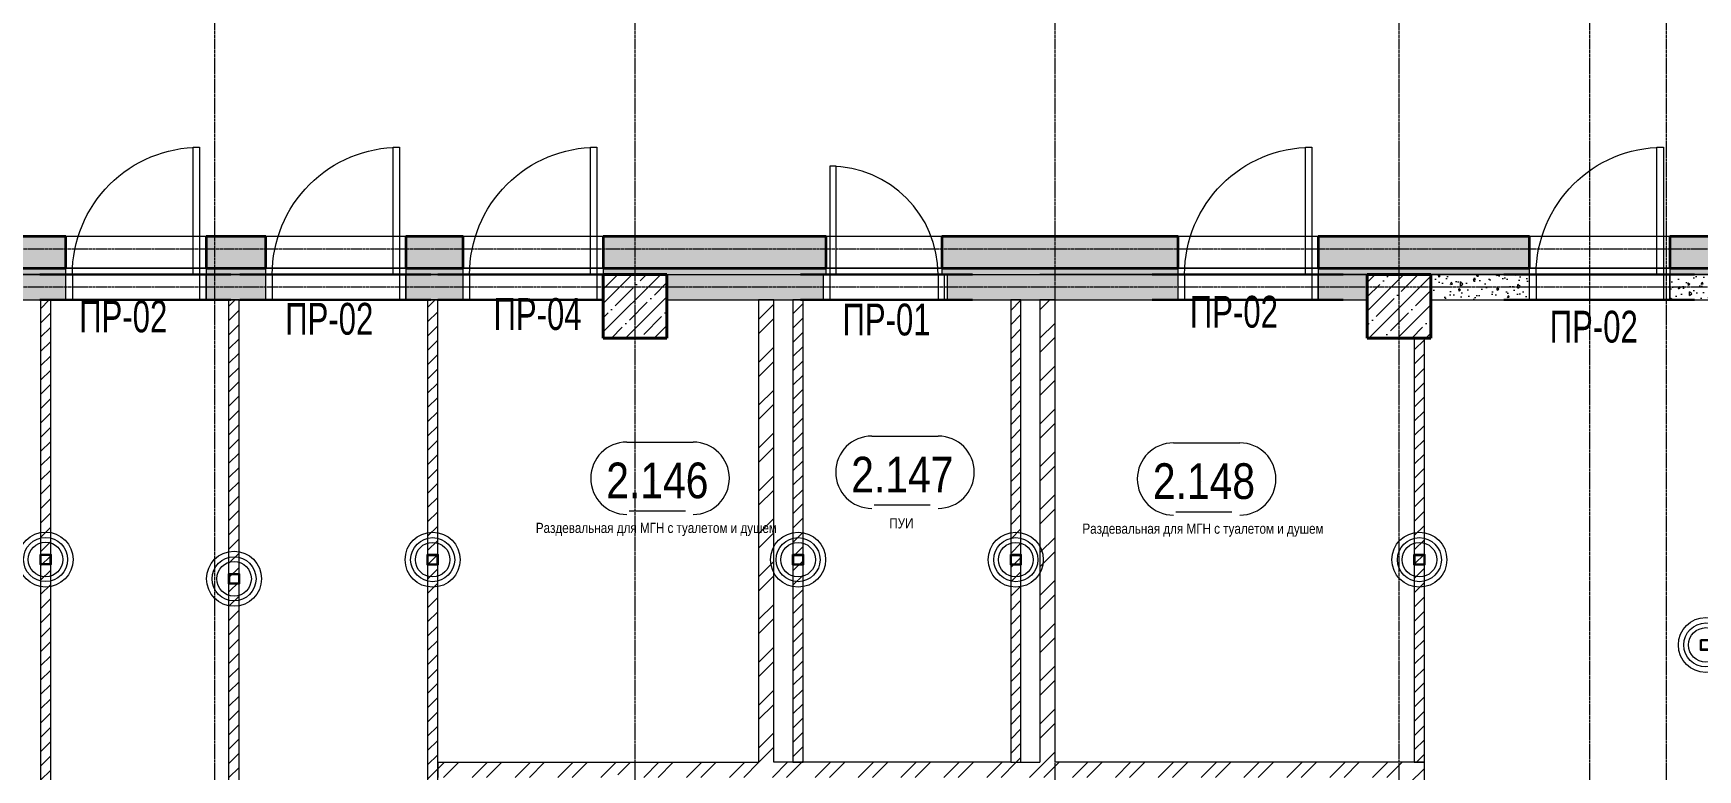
# Model space of a CAD drawing. Header units: millimetres. Extents: x -65509 to 912790, y 446 to 713294.
# Drawn here: x 225968 to 239041, y 223985 to 229770 of the extents above; entities that cross this region are included whole.
import ezdxf
from ezdxf.enums import TextEntityAlignment as Align

# ---------------------------------------------------------------- set-up
doc = ezdxf.new("R2010")
doc.units = ezdxf.units.MM
doc.linetypes.add('CENTER2', pattern=[28.575, 19.05, -3.175, 3.175, -3.175])
doc.linetypes.add('HIDDEN2', pattern=[4.7625, 3.175, -1.5875])
doc.layers.get('Defpoints').update_dxf_attribs({"color": 250})
for name, color, linetype, lineweight in [('A-Wall-Open', 250, 'Continuous', 5), ('АР_Area', 250, 'Continuous', 5), ('АР_Двери', 5, 'Continuous', 9), ('АР_Колонны', 250, 'Continuous', 30), ('АР_Стены ЖБ', 250, 'Continuous', 35), ('АР_Стены кирпич', 250, 'Continuous', 20), ('АР_Стены ПЕНОблок', 250, 'Continuous', 20), ('АР_Стены_дефшов', 250, 'Continuous', 0), ('АР_Штриховка', 250, 'Continuous', 0), ('КМ_Фахверки', 250, 'Continuous', 25), ('РД_Оси_100', 250, 'Continuous', 0)]:
    doc.layers.add(name, color=color, linetype=linetype, lineweight=lineweight)
for name, color, linetype, lineweight, plot in [('АР_Делит', 250, 'Continuous', 0, False), ('РД_Проем', 250, 'Continuous', 0, False), ('РД_проем_инж перемыч_подсчет', 250, 'Continuous', 30, False)]:
    doc.layers.add(name, color=color, linetype=linetype, lineweight=lineweight, plot=plot)
doc.layers.add('РД_Перемычка инж проемов', color=250, linetype='Continuous')
doc.styles.add('Arial0', font='arial.ttf')
doc.styles.add('style1', font='ARIALN.TTF')
doc.styles.add('ккк', font='isocpeur.ttf', dxfattribs={"width": 0.85, "oblique": 15})
pattern_1 = [(45, (142195.16, 127275.07), (-112.2532, 112.2532), []), (45, (142307.41, 127275.07), (-112.2532, 112.2532), [198.4375, -39.6875, 0, -39.6875])]
pattern_2 = [(45, (142195.16, 127275.07), (-56.1266, 56.1266), [])]

# ---------------------------------------------------------------- blocks, each defined once
blk = doc.blocks.new('СОШ_2200_АР_ОСИ_М100_28.05.24')
at = {"layer": 'РД_Оси_100', "linetype": 'CENTER2'}
for p, q in [((85200, -6155), (85200, 139938.679)), ((88500, -6155), (88500, 139938.679)), ((91800, -6155), (91800, 139938.679)), ((94500, -6155), (94500, 139938.679)), ((96000, -6155), (96000, 139938.679))]:
    blk.add_line(p, q, dxfattribs=at)
for points in [[(96600, -6155), (96600, 139938.679)], [(119910, 100950), (119410, 100800), (-5454.958, 100800), (-5954.958, 100950)], [(119910, 100350), (119410, 100500), (-5454.958, 100500), (-5954.958, 100350)]]:
    blk.add_lwpolyline(points, dxfattribs=at)
blk = doc.blocks.new('Ф_блок 80')
at = {"layer": 'АР_Делит', "color": 1}
for radius in [216, 173, 136]:
    blk.add_circle((40, -40), radius, dxfattribs=at)
at = {"layer": 'КМ_Фахверки'}
blk.add_lwpolyline([(0, 0), (80, 0), (80, -80), (0, -80)], close=True, dxfattribs=at)
at = {"layer": 'КМ_Фахверки', "lineweight": 5}
blk.add_lwpolyline([(6, -6), (74, -6), (74, -74), (6, -74)], close=True, dxfattribs=at)
blk = doc.blocks.new('MOK-МаркаПом_овал_ареал')
for p, q in [((-2.99, 3.76), (3.52, 3.76)), ((-2.75, -3), (2.75, -3))]:
    blk.add_line(p, q)
for centre, radius, start, end in [((-2.99, 0.21), 3.55, 90, 270), ((3.52, 0.21), 3.55, 270, 90), ((-7.41, 0), 7.16, 0, 0.001)]:
    blk.add_arc(centre, radius, start, end)
at = {"color": 0, "style": 'style1'}
blk.add_attdef('АР-ПОМЕЩЕНИЕ:НОМЕР', text='', height=3, dxfattribs=at).set_placement((0.26, 0), align=Align.MIDDLE)
blk = doc.blocks.new('MOK-МаркаПеремычки')
at = {"color": 0, "style": 'ккк', "oblique": 15, "width": 0.85}
blk.add_attdef('АР-ПРОЕМ:ПЕРЕМЫЧКА', text='', height=2.5, dxfattribs=at).set_placement((0, 0), align=Align.MIDDLE)

msp = doc.modelspace()

# ---------------------------------------------------------------- hatches: boundary and pattern name
at = {"layer": 'АР_Штриховка', "linetype": 'Continuous', "lineweight": 5}
h = msp.add_hatch(dxfattribs=at)
h.set_pattern_fill('ANSI35', color=256, scale=25, style=0)
h.set_pattern_definition([(45, (142195.16, 127275.07), (-112.2532, 112.2532), []), (45, (142307.41, 127275.07), (-112.2532, 112.2532), [198.4375, -39.6875, 0, -39.6875])])
h.paths.add_polyline_path([(256495.157, 227925.073), (256495.157, 228175.073), (245945.157, 228175.073), (245945.157, 227925.073)], flags=0)
h.paths.add_polyline_path([(244145.157, 227925.073), (244145.157, 228175.073), (238821.202, 228175.073), (238821.202, 227925.073)], flags=0)
h.paths.add_polyline_path([(237721.202, 227925.073), (237721.202, 228175.073), (236060.941, 228175.073), (236060.941, 227925.073)], flags=0)
h.paths.add_polyline_path([(234960.941, 227925.073), (234960.941, 228175.073), (233105.157, 228175.073), (233105.157, 227925.073)], flags=0)
h.paths.add_polyline_path([(232195.157, 227925.073), (232195.157, 228175.073), (230445.157, 228175.073), (230445.157, 227925.073)], flags=0)
h.paths.add_polyline_path([(229345.157, 227925.073), (229345.157, 228175.073), (228895.157, 228175.073), (228895.157, 227925.073)], flags=0)
h.paths.add_polyline_path([(227795.157, 227925.073), (227795.157, 228175.073), (227325.157, 228175.073), (227325.157, 227925.073)], flags=0)
h.paths.add_polyline_path([(226225.157, 227925.073), (226225.157, 228175.073), (224445.157, 228175.073), (224445.157, 227925.073)], flags=0)
h.paths.add_polyline_path([(223345.157, 227925.073), (223345.157, 228175.073), (222777.013, 228175.073), (222777.013, 227925.073)], flags=0)
h.paths.add_polyline_path([(221867.013, 227925.073), (221867.013, 228175.073), (221025.157, 228175.073), (221025.157, 227925.073)], flags=0)
h.paths.add_polyline_path([(220115.157, 227925.073), (220115.157, 228175.073), (218445.157, 228175.073), (218445.157, 227925.073)], flags=0)
h.paths.add_polyline_path([(217345.157, 227925.073), (217345.157, 228175.073), (216795.157, 228175.073), (216795.157, 227925.073)], flags=0)
h.paths.add_polyline_path([(215695.157, 227925.073), (215695.157, 228175.073), (215624.963, 228175.073), (215624.963, 227925.073)], flags=0)
h.paths.add_polyline_path([(215624.963, 227925.073), (215624.963, 228175.073), (212575.157, 228175.073), (212575.157, 227925.073)], flags=0)
h.paths.add_polyline_path([(211475.157, 227925.073), (211475.157, 228175.073), (205945.157, 228175.073), (205945.157, 227925.073)], flags=0)
h.paths.add_polyline_path([(204845.157, 227925.073), (204845.157, 228175.073), (203115.157, 228175.073), (203115.157, 227925.073)], flags=0)
h.paths.add_polyline_path([(202015.157, 227925.073), (202015.157, 228175.073), (197695.157, 228175.073), (197695.157, 227925.073)], flags=0)
h.paths.add_polyline_path([(196595.157, 227925.073), (196595.157, 228175.073), (191415.157, 228175.073), (191415.157, 227925.073)], flags=0)
h.paths.add_polyline_path([(190315.157, 227925.073), (190315.157, 228175.073), (187025.154, 228175.073), (187025.154, 227925.073)], flags=0)
h.paths.add_polyline_path([(184805.154, 227925.073), (184805.154, 228175.073), (183845.157, 228175.073), (183845.157, 227925.073)], flags=0)
h.paths.add_polyline_path([(182045.157, 227925.073), (182045.157, 228175.073), (179995.157, 228175.073), (179995.157, 227925.073)], flags=0)
at = {"layer": 'АР_Штриховка', "linetype": 'Continuous', "lineweight": 0}
h = msp.add_hatch(dxfattribs=at)
h.set_pattern_fill('HONEY', color=256, scale=10, style=0)
h.set_pattern_definition([(360, (142195.157, 127275.073), (47.625, 27.4963064), [31.75, -63.5]), (120, (142195.157, 127275.073), (-47.625, 27.4963066), [31.75, -63.5]), (60, (142195.157, 127275.073), (1e-07, 54.992613), [-63.5, 31.75])])
h.paths.add_polyline_path([(179595.157, 227925.073), (179595.157, 227875.073), (182045.157, 227875.073), (182045.157, 227925.073)], flags=0)
h.paths.add_polyline_path([(183845.157, 227925.073), (183845.157, 227875.073), (184805.154, 227875.073), (184805.154, 227925.073)], flags=0)
h.paths.add_polyline_path([(187025.154, 227925.073), (187025.154, 227875.073), (187995.157, 227875.073), (188011.824, 227887.573), (187995.157, 227925.073)], flags=0)
h.paths.add_polyline_path([(187995.157, 227925.073), (188011.824, 227887.573), (188045.157, 227875.073), (190315.157, 227875.073), (190315.157, 227925.073)], flags=0)
h.paths.add_polyline_path([(191415.157, 227925.073), (191415.157, 227875.073), (196595.157, 227875.073), (196595.157, 227925.073)], flags=0)
h.paths.add_polyline_path([(197695.157, 227925.073), (197695.157, 227875.073), (202015.157, 227875.073), (202015.157, 227925.073)], flags=0)
h.paths.add_polyline_path([(203115.157, 227925.073), (203115.157, 227875.073), (204845.157, 227875.073), (204845.157, 227925.073)], flags=0)
h.paths.add_polyline_path([(205945.157, 227925.073), (205945.157, 227875.073), (211475.157, 227875.073), (211475.157, 227925.073)], flags=0)
h.paths.add_polyline_path([(212575.157, 227925.073), (212575.157, 227875.073), (215695.157, 227875.073), (215695.157, 227925.073)], flags=0)
h.paths.add_polyline_path([(216795.157, 227925.073), (216795.157, 227875.073), (217345.157, 227875.073), (217345.157, 227925.073)], flags=0)
h.paths.add_polyline_path([(218445.157, 227925.073), (218445.157, 227875.073), (220115.157, 227875.073), (220115.157, 227925.073)], flags=0)
h.paths.add_polyline_path([(221025.157, 227925.073), (221025.157, 227875.073), (221867.013, 227875.073), (221867.013, 227925.073)], flags=0)
h.paths.add_polyline_path([(222777.013, 227925.073), (222777.013, 227875.073), (223345.157, 227875.073), (223345.157, 227925.073)], flags=0)
h.paths.add_polyline_path([(224445.157, 227925.073), (224445.157, 227875.073), (226225.157, 227875.073), (226225.157, 227925.073)], flags=0)
h.paths.add_polyline_path([(227325.157, 227925.073), (227325.157, 227875.073), (227795.157, 227875.073), (227795.157, 227925.073)], flags=0)
h.paths.add_polyline_path([(228895.157, 227925.073), (228895.157, 227875.073), (229345.157, 227875.073), (229345.157, 227925.073)], flags=0)
h.paths.add_polyline_path([(230445.157, 227925.073), (230445.157, 227875.073), (232195.157, 227875.073), (232195.157, 227925.073)], flags=0)
h.paths.add_polyline_path([(233105.157, 227925.073), (233105.157, 227875.073), (234960.941, 227875.073), (234960.941, 227925.073)], flags=0)
h.paths.add_polyline_path([(236060.941, 227925.073), (236060.941, 227875.073), (237721.202, 227875.073), (237721.202, 227925.073)], flags=0)
h.paths.add_polyline_path([(238821.202, 227925.073), (238821.202, 227875.073), (244145.157, 227875.073), (244145.157, 227925.073)], flags=0)
h.paths.add_polyline_path([(245945.157, 227925.073), (245945.157, 227875.073), (256895.157, 227875.073), (256895.157, 227925.073)], flags=0)
h = msp.add_hatch(dxfattribs=at)
h.set_pattern_fill('AR-CONC', color=256, angle=45, style=0)
h.set_pattern_definition([(95, (142195.16, 127275.07), (140.09465, 117.55338), [19.05, -209.55]), (40, (142195.16, 127275.07), (-160.01845, 110.17673), [15.24, -167.64058]), (145.45144, (142206.83, 127284.87), (-19.9238, 227.7301), [16.19, -178.09024]), (91.1842, (142159.24, 127311), (221.41024, 161.9534), [28.575, -314.325]), (141.63556, (142177.7, 127324.5), (-7.0866, 342.82676), [24.285, -267.1356]), (36.18415, (142159.24, 127311), (-7.0866, 342.82676), [22.85997, -251.45973]), (66, (142186.18, 127319.97), (179.51998, 34.89515), [19.05, -209.55]), (11, (142186.18, 127319.97), (-86.53993, 173.9412), [15.24, -167.64]), (116.45145, (142201.14, 127322.88), (92.98005, 208.83634), [16.19, -178.08994]), (82.5, (142195.16, 127275.07), (-57.60547, 61.973414), [0, -165.608, 0, -170.18, 0, -168.275]), (52.5, (142195.16, 127275.07), (-23.58973, 118.087), [0, -97.028, 0, -161.798, 0, -64.135]), (12.5, (142155.105, 127235.02), (99.927863, 91.826196), [0, -63.5, 0, -198.12, 0, -262.89]), (2.5, (142137.14, 127217.06), (86.7639, 122.72239), [0, -82.55, 0, -131.572, 0, -186.69])])
h.paths.add_polyline_path([(230446.157, 227675.073), (230446.157, 227875.073), (230445.157, 227875.073), (230445.157, 227675.073)], flags=0)
h.paths.add_polyline_path([(229345.157, 227675.073), (229345.157, 227875.073), (228895.157, 227875.073), (228895.157, 227675.073)], flags=0)
h.paths.add_polyline_path([(227795.157, 227675.073), (227795.157, 227875.073), (227325.157, 227875.073), (227325.157, 227675.073)], flags=0)
h.paths.add_polyline_path([(226225.157, 227675.073), (226225.157, 227875.073), (224945.157, 227875.073), (224945.157, 227675.073)], flags=0)
at = {"layer": 'АР_Штриховка', "linetype": 'Continuous', "lineweight": 5}
h = msp.add_hatch(dxfattribs=at)
h.set_pattern_fill('ANSI35', color=256, scale=25, style=0)
h.set_pattern_definition(pattern_1)
h.paths.add_polyline_path([(230445.157, 227375.073), (230945.157, 227375.073), (230945.157, 227875.073), (230445.157, 227875.073)], flags=0)
at = {"layer": 'АР_Штриховка', "linetype": 'Continuous', "lineweight": 0}
h = msp.add_hatch(dxfattribs=at)
h.set_pattern_fill('AR-CONC', color=256, angle=45, style=0)
h.set_pattern_definition([(95, (142195.16, 127275.07), (140.09465, 117.55338), [19.05, -209.55]), (40, (142195.16, 127275.07), (-160.01845, 110.17673), [15.24, -167.64058]), (145.45144, (142206.83, 127284.87), (-19.9238, 227.7301), [16.19, -178.09024]), (91.1842, (142159.24, 127311), (221.41024, 161.9534), [28.575, -314.325]), (141.63556, (142177.7, 127324.5), (-7.0866, 342.82676), [24.285, -267.1356]), (36.18415, (142159.24, 127311), (-7.0866, 342.82676), [22.85997, -251.45973]), (66, (142186.18, 127319.97), (179.51998, 34.89515), [19.05, -209.55]), (11, (142186.18, 127319.97), (-86.53993, 173.9412), [15.24, -167.64]), (116.45145, (142201.14, 127322.88), (92.98005, 208.83634), [16.19, -178.08994]), (82.5, (142195.16, 127275.07), (-57.60547, 61.973414), [0, -165.608, 0, -170.18, 0, -168.275]), (52.5, (142195.16, 127275.07), (-23.58973, 118.087), [0, -97.028, 0, -161.798, 0, -64.135]), (12.5, (142155.105, 127235.02), (99.927863, 91.826196), [0, -63.5, 0, -198.12, 0, -262.89]), (2.5, (142137.14, 127217.06), (86.7639, 122.72239), [0, -82.55, 0, -131.572, 0, -186.69])])
h.paths.add_polyline_path([(230945.157, 227875.073), (230945.157, 227675.073), (231665.157, 227675.073), (231665.157, 227875.073)], flags=0)
h.paths.add_polyline_path([(231665.157, 227875.073), (231665.157, 227675.073), (231935.157, 227675.073), (231935.157, 227875.073)], flags=0)
h.paths.add_polyline_path([(231935.157, 227875.073), (231935.157, 227675.073), (232175.157, 227675.073), (232175.157, 227875.073)], flags=0)
h.paths.add_polyline_path([(233145.157, 227875.073), (233145.157, 227675.073), (233725.157, 227675.073), (233725.157, 227875.073)], flags=0)
h.paths.add_polyline_path([(233725.157, 227875.073), (233725.157, 227675.073), (233875.157, 227675.073), (233875.157, 227875.073)], flags=0)
h.paths.add_polyline_path([(233875.157, 227875.073), (233875.157, 227675.073), (234960.941, 227675.073), (234960.941, 227875.073)], flags=0)
h.paths.add_polyline_path([(236060.941, 227875.073), (236060.941, 227675.073), (236445.157, 227675.073), (236445.157, 227875.073)], flags=0)
at = {"layer": 'АР_Штриховка', "linetype": 'Continuous', "lineweight": 5}
h = msp.add_hatch(dxfattribs=at)
h.set_pattern_fill('ANSI35', color=256, scale=25, style=0)
h.set_pattern_definition(pattern_1)
h.paths.add_polyline_path([(236445.157, 227375.073), (236945.157, 227375.073), (236945.157, 227875.073), (236445.157, 227875.073)], flags=0)
at = {"layer": 'АР_Штриховка', "linetype": 'Continuous', "lineweight": 0}
h = msp.add_hatch(dxfattribs=at)
h.set_pattern_fill('AR-CONC', color=256, angle=45, style=0)
h.set_pattern_definition([(95, (142195.16, 127275.07), (140.09465, 117.55338), [19.05, -209.55]), (40, (142195.16, 127275.07), (-160.01845, 110.17673), [15.24, -167.64058]), (145.45144, (142206.83, 127284.87), (-19.9238, 227.7301), [16.19, -178.09024]), (91.1842, (142159.24, 127311), (221.41024, 161.9534), [28.575, -314.325]), (141.63556, (142177.7, 127324.5), (-7.0866, 342.82676), [24.285, -267.1356]), (36.18415, (142159.24, 127311), (-7.0866, 342.82676), [22.85997, -251.45973]), (66, (142186.18, 127319.97), (179.51998, 34.89515), [19.05, -209.55]), (11, (142186.18, 127319.97), (-86.53993, 173.9412), [15.24, -167.64]), (116.45145, (142201.14, 127322.88), (92.98005, 208.83634), [16.19, -178.08994]), (82.5, (142195.16, 127275.07), (-57.60547, 61.973414), [0, -165.608, 0, -170.18, 0, -168.275]), (52.5, (142195.16, 127275.07), (-23.58973, 118.087), [0, -97.028, 0, -161.798, 0, -64.135]), (12.5, (142155.105, 127235.02), (99.927863, 91.826196), [0, -63.5, 0, -198.12, 0, -262.89]), (2.5, (142137.14, 127217.06), (86.7639, 122.72239), [0, -82.55, 0, -131.572, 0, -186.69])])
h.paths.add_polyline_path([(240745.157, 227675.073), (240745.157, 227875.073), (238821.202, 227875.073), (238821.202, 227675.073)], flags=0)
h.paths.add_polyline_path([(237721.202, 227675.073), (237721.202, 227875.073), (236945.157, 227875.073), (236945.157, 227675.073)], flags=0)
at = {"layer": 'АР_Штриховка', "linetype": 'Continuous', "lineweight": 0, "ltscale": 0.5}
h = msp.add_hatch(dxfattribs=at)
h.set_pattern_fill('ANSI31', color=256, scale=25, style=0)
h.set_pattern_definition([(45, (142195.16, 127275.07), (-56.1266, 56.1266), [])])
h.paths.add_polyline_path([(226025.157, 223775.059), (226078.49, 223755.057), (226105.157, 223775.056), (226105.161, 227675.073), (226025.161, 227675.073)], flags=0)
h = msp.add_hatch(dxfattribs=at)
h.set_pattern_fill('ANSI31', color=256, scale=25, angle=-360, style=0)
h.set_pattern_definition([(45, (142195.16, 127275.07), (-56.1266, 56.1266), [])])
h.paths.add_polyline_path([(227585.157, 227675.073), (227505.157, 227675.073), (227505.157, 220215.308), (227565.157, 220188.642), (227585.157, 220215.308)], flags=0)
h.paths.add_polyline_path([(227585.157, 220135.308), (227565.157, 220188.642), (227505.157, 220215.308), (227505.157, 216755.073), (227525.157, 216701.74), (227585.157, 216675.073)], flags=0)
h.paths.add_polyline_path([(227585.157, 216675.073), (227525.157, 216701.74), (227505.157, 216675.073), (227505.157, 215875.073), (227585.157, 215875.073)], flags=0)
h = msp.add_hatch(dxfattribs=at)
h.set_pattern_fill('ANSI31', color=256, scale=25, angle=-360, style=0)
h.set_pattern_definition([(45, (142195.16, 127275.07), (-56.1266, 56.1266), [])])
h.paths.add_polyline_path([(229145.157, 227675.067), (229065.157, 227675.073), (229064.872, 223655.941), (229144.877, 223735.941)], flags=0)
at = {"layer": 'АР_Штриховка', "linetype": 'Continuous', "lineweight": 0}
h = msp.add_hatch(dxfattribs=at)
h.set_pattern_fill('ANSI32', color=256, scale=25, angle=-360, style=0)
h.set_pattern_definition([(45, (142195.16, 127275.07), (-168.3798, 168.3798), []), (45, (142307.4, 127275.07), (-168.3798, 168.3798), [])])
h.paths.add_polyline_path([(231665.157, 224045.073), (231705.157, 224015.073), (231785.157, 224045.073), (231785.157, 227675.073), (231665.157, 227675.073)], flags=0)
at = {"layer": 'АР_Штриховка', "linetype": 'Continuous', "lineweight": 0, "ltscale": 0.5}
h = msp.add_hatch(dxfattribs=at)
h.set_pattern_fill('ANSI31', color=256, scale=25, angle=-360, style=0)
h.set_pattern_definition([(45, (142195.16, 127275.07), (-56.1266, 56.1266), [])])
h.paths.add_polyline_path([(231935.157, 224045.073), (232015.157, 224045.073), (232015.157, 227675.073), (231935.157, 227675.073)], flags=0)
h = msp.add_hatch(dxfattribs=at)
h.set_pattern_fill('ANSI31', color=256, scale=25, style=0)
h.set_pattern_definition(pattern_2)
h.paths.add_polyline_path([(233645.157, 224045.073), (233725.157, 224045.073), (233725.157, 227675.073), (233645.157, 227675.073)], flags=0)
at = {"layer": 'АР_Штриховка', "linetype": 'Continuous', "lineweight": 0}
h = msp.add_hatch(dxfattribs=at)
h.set_pattern_fill('ANSI32', color=256, scale=25, angle=-360, style=0)
h.set_pattern_definition([(45, (142195.16, 127275.07), (-168.3798, 168.3798), []), (45, (142307.4, 127275.07), (-168.3798, 168.3798), [])])
h.paths.add_polyline_path([(233875.157, 224045.073), (233915.157, 224015.073), (233995.157, 224045.073), (233995.157, 227675.073), (233875.157, 227675.073)], flags=0)
at = {"layer": 'АР_Штриховка', "linetype": 'Continuous', "lineweight": 0, "ltscale": 0.5}
h = msp.add_hatch(dxfattribs=at)
h.set_pattern_fill('ANSI31', color=256, scale=25, style=0)
h.set_pattern_definition(pattern_2)
h.paths.add_polyline_path([(236815.157, 224045.073), (236895.157, 224045.073), (236895.157, 227375.073), (236815.157, 227375.073)], flags=0)
at = {"layer": 'АР_Штриховка', "linetype": 'Continuous', "lineweight": 0}
h = msp.add_hatch(dxfattribs=at)
h.set_pattern_fill('ANSI32', color=256, scale=25, style=0)
h.set_pattern_definition([(45, (142195.16, 127275.07), (-168.3798, 168.3798), []), (45, (142307.4, 127275.07), (-168.3798, 168.3798), [])])
h.paths.add_polyline_path([(236775.157, 223925.073), (236895.157, 224045.073), (233995.157, 224045.073), (233915.157, 224015.073), (233875.157, 223925.073)], flags=0)
h.paths.add_polyline_path([(231935.157, 223925.073), (231935.157, 224045.073), (231785.157, 224045.073), (231705.157, 224015.073), (231665.157, 223925.073)], flags=0)
h.paths.add_polyline_path([(233875.157, 223925.073), (233915.157, 224015.073), (233875.157, 224045.073), (233725.157, 224045.073), (233765.29, 223925.073)], flags=0)
h.paths.add_polyline_path([(231665.157, 223925.073), (231705.157, 224015.073), (231665.157, 224045.073), (230495.157, 224045.073), (230535.157, 223955.073), (230615.157, 223925.073)], flags=0)
h.paths.add_polyline_path([(230495.157, 223925.073), (230535.157, 223955.073), (230495.157, 224045.073), (229145.075, 224045.073), (229145.075, 223925.073)], flags=0)
h.paths.add_polyline_path([(233765.29, 223925.073), (233725.157, 224045.073), (233645.29, 224045.073), (233685.29, 223955.073), (233765.289, 223925.073)], flags=0)
h.paths.add_polyline_path([(233645.29, 223925.073), (233685.29, 223955.073), (233645.29, 224045.073), (231935.157, 224045.073), (231935.157, 223925.073)], flags=0)
h = msp.add_hatch(dxfattribs=at)
h.set_pattern_fill('ANSI32', color=256, scale=25, style=0)
h.set_pattern_definition([(45, (142195.16, 127275.07), (-168.3798, 168.3798), []), (45, (142307.4, 127275.07), (-168.3798, 168.3798), [])])
h.paths.add_polyline_path([(236775.157, 223775.073), (236895.157, 223775.073), (236895.157, 224045.073), (236775.157, 223925.073)], flags=0)

# ---------------------------------------------------------------- linework, layer by layer
at = {"layer": 'A-Wall-Open', "linetype": 'Continuous', "lineweight": 5}
for p, q in [((227325.157, 228175.073), (226225.157, 228175.073)), ((228895.157, 228175.073), (227795.157, 228175.073)), ((230445.157, 228175.073), (229345.157, 228175.073)), ((233105.157, 228175.073), (232195.157, 228175.073)), ((236060.941, 228175.073), (234960.941, 228175.073)), ((238821.202, 228175.073), (237721.202, 228175.073)), ((227325.157, 227925.073), (226225.157, 227925.073)), ((228895.157, 227925.073), (227795.157, 227925.073)), ((230445.157, 227925.073), (229345.157, 227925.073)), ((233105.157, 227925.073), (232195.157, 227925.073)), ((236060.941, 227925.073), (234960.941, 227925.073)), ((238821.202, 227925.073), (237721.202, 227925.073))]:
    msp.add_line(p, q, dxfattribs=at)
at = {"layer": 'АР_Двери', "linetype": 'Continuous', "lineweight": 9}
for points in [[(227275.157, 227875.073), (227225.157, 227875.073), (227225.157, 228875.073), (227275.157, 228875.073)], [(228845.157, 227875.073), (228795.157, 227875.073), (228795.157, 228875.073), (228845.157, 228875.073)], [(230395.157, 227875.073), (230345.157, 227875.073), (230345.157, 228875.073), (230395.157, 228875.073)], [(236010.941, 227875.073), (235960.941, 227875.073), (235960.941, 228875.073), (236010.941, 228875.073)], [(238771.202, 227875.073), (238721.202, 227875.073), (238721.202, 228875.073), (238771.202, 228875.073)], [(232225.157, 227875.073), (232275.157, 227875.073), (232275.157, 228725.073), (232225.157, 228725.073)], [(226275.157, 227675.073), (226225.157, 227675.073), (226225.157, 227875.073), (226275.157, 227875.073)], [(227275.157, 227675.073), (227325.157, 227675.073), (227325.157, 227875.073), (227275.157, 227875.073)], [(227845.157, 227675.073), (227795.157, 227675.073), (227795.157, 227875.073), (227845.157, 227875.073)], [(228845.157, 227675.073), (228895.157, 227675.073), (228895.157, 227875.073), (228845.157, 227875.073)], [(229395.157, 227675.073), (229345.157, 227675.073), (229345.157, 227875.073), (229395.157, 227875.073)], [(230395.157, 227675.073), (230445.157, 227675.073), (230445.157, 227875.073), (230395.157, 227875.073)], [(232225.157, 227675.073), (232175.157, 227675.073), (232175.157, 227875.073), (232225.157, 227875.073)], [(233075.157, 227675.073), (233125.157, 227675.073), (233125.157, 227875.073), (233075.157, 227875.073)], [(235010.941, 227675.073), (234960.941, 227675.073), (234960.941, 227875.073), (235010.941, 227875.073)], [(236010.941, 227675.073), (236060.941, 227675.073), (236060.941, 227875.073), (236010.941, 227875.073)], [(237771.202, 227675.073), (237721.202, 227675.073), (237721.202, 227875.073), (237771.202, 227875.073)], [(238771.202, 227675.073), (238821.202, 227675.073), (238821.202, 227875.073), (238771.202, 227875.073)]]:
    msp.add_lwpolyline(points, close=True, dxfattribs=at)
at = {"layer": 'АР_Двери', "linetype": 'Continuous', "lineweight": 9, "extrusion": (0, 0, -1)}
for centre, start, end in [((-227275.157, 227875.073), 0.0000002, 90.0000002), ((-228845.157, 227875.073), 0.0000002, 90.0000002), ((-230395.157, 227875.073), 0.0000002, 90.0000002), ((-236010.941, 227875.073), 359.9999992, 89.9999992), ((-238771.202, 227875.073), 0.0000011, 90.0000011)]:
    msp.add_arc(centre, 1000, start, end, dxfattribs=at)
at = {"layer": 'АР_Двери', "linetype": 'Continuous', "lineweight": 9}
msp.add_arc((232225.157, 227875.073), 850, 0.0000008, 90.0000008, dxfattribs=at)
at = {"layer": 'АР_Колонны', "linetype": 'HIDDEN2', "lineweight": 25}
for p, q in [((230445.157, 227875.073), (230945.157, 227875.073)), ((230445.157, 227375.073), (230445.157, 227875.073)), ((230945.157, 227875.073), (230945.157, 227375.073)), ((236445.157, 227875.073), (236945.157, 227875.073)), ((236445.157, 227375.073), (236445.157, 227875.073)), ((236945.157, 227875.073), (236945.157, 227375.073)), ((230945.157, 227375.073), (230445.157, 227375.073)), ((236945.157, 227375.073), (236445.157, 227375.073))]:
    msp.add_line(p, q, dxfattribs=at)
at = {"layer": 'АР_Колонны', "linetype": 'Continuous', "lineweight": 35}
for p, q in [((230445.157, 227875.073), (230945.157, 227875.073)), ((230445.157, 227375.073), (230445.157, 227875.073)), ((230945.157, 227375.073), (230945.157, 227875.073)), ((236445.157, 227875.073), (236945.157, 227875.073)), ((236445.157, 227375.073), (236445.157, 227875.073)), ((236945.157, 227375.073), (236945.157, 227875.073)), ((230445.157, 227375.073), (230945.157, 227375.073)), ((236445.157, 227375.073), (236945.157, 227375.073))]:
    msp.add_line(p, q, dxfattribs=at)
at = {"layer": 'АР_Стены ЖБ', "linetype": 'Continuous', "lineweight": 35}
for p, q in [((226225.157, 228175.073), (224445.157, 228175.073)), ((226225.157, 227925.073), (226225.157, 228175.073)), ((227795.157, 228175.073), (227325.157, 228175.073)), ((227325.157, 228175.073), (227325.157, 227925.073)), ((227795.157, 227925.073), (227795.157, 228175.073)), ((229345.157, 228175.073), (228895.157, 228175.073)), ((228895.157, 228175.073), (228895.157, 227925.073)), ((229345.157, 227925.073), (229345.157, 228175.073)), ((232195.157, 228175.073), (230445.157, 228175.073)), ((230445.157, 228175.073), (230445.157, 227925.073)), ((232195.157, 227925.073), (232195.157, 228175.073)), ((234960.941, 228175.073), (233105.157, 228175.073)), ((233105.157, 228175.073), (233105.157, 227925.073)), ((234960.941, 227925.073), (234960.941, 228175.073)), ((237721.202, 228175.073), (236060.941, 228175.073)), ((236060.941, 228175.073), (236060.941, 227925.073)), ((237721.202, 227925.073), (237721.202, 228175.073)), ((244145.157, 228175.073), (238821.202, 228175.073)), ((238821.202, 228175.073), (238821.202, 227925.073)), ((224445.157, 227925.073), (226225.157, 227925.073)), ((227325.157, 227925.073), (227795.157, 227925.073)), ((228895.157, 227925.073), (229345.157, 227925.073)), ((230445.157, 227925.073), (232195.157, 227925.073)), ((233105.157, 227925.073), (234960.941, 227925.073)), ((236060.941, 227925.073), (237721.202, 227925.073)), ((238821.202, 227925.073), (244145.157, 227925.073))]:
    msp.add_line(p, q, dxfattribs=at)
at = {"layer": 'АР_Стены ЖБ', "linetype": 'Continuous', "lineweight": 40}
for p, q in [((230945.157, 227875.073), (230445.157, 227875.073)), ((230445.157, 227875.073), (230445.157, 227375.073)), ((230945.157, 227375.073), (230945.157, 227875.073)), ((236945.157, 227875.073), (236445.157, 227875.073)), ((236445.157, 227875.073), (236445.157, 227375.073)), ((236945.157, 227375.073), (236945.157, 227875.073)), ((230445.157, 227375.073), (230945.157, 227375.073)), ((236445.157, 227375.073), (236945.157, 227375.073))]:
    msp.add_line(p, q, dxfattribs=at)
at = {"layer": 'АР_Стены кирпич', "linetype": 'Continuous', "lineweight": 20}
for p, q in [((231785.157, 227675.073), (231665.157, 227675.073)), ((231665.157, 227675.073), (231665.157, 224045.073)), ((231785.157, 224045.073), (231785.157, 227675.073)), ((233995.157, 227675.073), (233875.157, 227675.073)), ((233875.157, 227675.073), (233875.157, 224045.073)), ((233995.157, 224045.073), (233995.157, 227675.073)), ((229145.075, 224045.073), (231665.157, 224045.073)), ((229145.075, 224045.073), (229145.075, 223925.073)), ((231935.157, 224045.073), (231785.157, 224045.073)), ((233645.29, 224045.073), (231935.157, 224045.073)), ((233645.29, 224045.073), (233875.157, 224045.073)), ((236895.157, 224045.073), (233995.157, 224045.073)), ((236895.157, 223775.073), (236895.157, 224045.073))]:
    msp.add_line(p, q, dxfattribs=at)
at = {"layer": 'АР_Стены ПЕНОблок', "linetype": 'Continuous', "lineweight": 20}
for p, q in [((226225.157, 227875.073), (224945.157, 227875.073)), ((226225.157, 227675.073), (226225.157, 227875.073)), ((227795.157, 227875.073), (227325.157, 227875.073)), ((227325.157, 227875.073), (227325.157, 227675.073)), ((227795.157, 227675.073), (227795.157, 227875.073)), ((229345.157, 227875.073), (228895.157, 227875.073)), ((228895.157, 227875.073), (228895.157, 227675.073)), ((229345.157, 227675.073), (229345.157, 227875.073)), ((230446.157, 227875.073), (230445.157, 227875.073)), ((230445.157, 227875.073), (230445.157, 227675.073)), ((230446.157, 227675.073), (230446.157, 227875.073)), ((230945.157, 227875.073), (232175.157, 227875.073)), ((230945.157, 227875.073), (230945.157, 227675.073)), ((232175.157, 227675.073), (232175.157, 227875.073)), ((233145.157, 227875.073), (233875.157, 227875.073)), ((233145.157, 227875.073), (233145.157, 227675.073)), ((234960.941, 227875.073), (233875.157, 227875.073)), ((234960.941, 227675.073), (234960.941, 227875.073)), ((236060.941, 227875.073), (236060.941, 227675.073)), ((236445.157, 227875.073), (236060.941, 227875.073)), ((236445.157, 227675.073), (236445.157, 227875.073)), ((237721.202, 227875.073), (236945.157, 227875.073)), ((236945.157, 227875.073), (236945.157, 227675.073)), ((237721.202, 227675.073), (237721.202, 227875.073)), ((240745.157, 227875.073), (238821.202, 227875.073)), ((238821.202, 227875.073), (238821.202, 227675.073)), ((224945.157, 227675.073), (226225.157, 227675.073)), ((226025.161, 227675.073), (226025.157, 223775.059)), ((226105.161, 227675.073), (226025.161, 227675.073)), ((226105.157, 223775.056), (226105.161, 227675.073)), ((227325.157, 227675.073), (227795.157, 227675.073)), ((227505.157, 216755.073), (227505.157, 227675.073)), ((227585.157, 227675.073), (227505.157, 227675.073)), ((227585.157, 220215.308), (227585.157, 227675.073)), ((228895.157, 227675.073), (229345.157, 227675.073)), ((229065.157, 227675.073), (229064.872, 223655.941)), ((229145.157, 227675.067), (229065.157, 227675.073)), ((229144.877, 223735.941), (229145.157, 227675.067)), ((230445.157, 227675.073), (230446.157, 227675.073)), ((230945.157, 227675.073), (232175.157, 227675.073)), ((232015.157, 227675.073), (231935.157, 227675.073)), ((231935.157, 227675.073), (231935.157, 224045.073)), ((232015.157, 224045.073), (232015.157, 227675.073)), ((233145.157, 227675.073), (233875.157, 227675.073)), ((233725.157, 227675.073), (233645.157, 227675.073)), ((233645.157, 227675.073), (233645.157, 224045.073)), ((233725.157, 224045.073), (233725.157, 227675.073)), ((233875.157, 227675.073), (234960.941, 227675.073)), ((236060.941, 227675.073), (236445.157, 227675.073)), ((236945.157, 227675.073), (237721.202, 227675.073)), ((238821.202, 227675.073), (240745.157, 227675.073)), ((236895.157, 227375.073), (236815.157, 227375.073)), ((236815.157, 227375.073), (236815.157, 224045.073)), ((236895.157, 224045.073), (236895.157, 227375.073)), ((231935.157, 224045.073), (232015.157, 224045.073)), ((233645.157, 224045.073), (233725.157, 224045.073)), ((236815.157, 224045.073), (236895.157, 224045.073))]:
    msp.add_line(p, q, dxfattribs=at)
at = {"layer": 'АР_Стены_дефшов', "linetype": 'Continuous', "lineweight": 0}
for p, q in [((226225.157, 227925.073), (224445.157, 227925.073)), ((224445.157, 227875.073), (226225.157, 227875.073)), ((226225.157, 227875.073), (226225.157, 227925.073)), ((226225.157, 227925.073), (227325.157, 227925.073)), ((226225.157, 227875.073), (227325.157, 227875.073)), ((227325.157, 227925.073), (227325.157, 227875.073)), ((227795.157, 227925.073), (227325.157, 227925.073)), ((227325.157, 227875.073), (227795.157, 227875.073)), ((227795.157, 227875.073), (227795.157, 227925.073)), ((227795.157, 227925.073), (228895.157, 227925.073)), ((227795.157, 227875.073), (228895.157, 227875.073)), ((228895.157, 227925.073), (228895.157, 227875.073)), ((229345.157, 227925.073), (228895.157, 227925.073)), ((228895.157, 227875.073), (229345.157, 227875.073)), ((229345.157, 227875.073), (229345.157, 227925.073)), ((229345.157, 227925.073), (230445.157, 227925.073)), ((229345.157, 227875.073), (230445.157, 227875.073)), ((230445.157, 227925.073), (230445.157, 227875.073)), ((232195.157, 227925.073), (230445.157, 227925.073)), ((230445.157, 227875.073), (232195.157, 227875.073)), ((232195.157, 227875.073), (232195.157, 227925.073)), ((232195.157, 227925.073), (233105.157, 227925.073)), ((232195.157, 227875.073), (233105.157, 227875.073)), ((233105.157, 227925.073), (233105.157, 227875.073)), ((234960.941, 227925.073), (233105.157, 227925.073)), ((233105.157, 227875.073), (234960.941, 227875.073)), ((234960.941, 227875.073), (234960.941, 227925.073)), ((234960.941, 227925.073), (236060.941, 227925.073)), ((234960.941, 227875.073), (236060.941, 227875.073)), ((236060.941, 227925.073), (236060.941, 227875.073)), ((237721.202, 227925.073), (236060.941, 227925.073)), ((236060.941, 227875.073), (237721.202, 227875.073)), ((237721.202, 227875.073), (237721.202, 227925.073)), ((237721.202, 227925.073), (238821.202, 227925.073)), ((237721.202, 227875.073), (238821.202, 227875.073)), ((238821.202, 227925.073), (238821.202, 227875.073)), ((244145.157, 227925.073), (238821.202, 227925.073)), ((238821.202, 227875.073), (244145.157, 227875.073))]:
    msp.add_line(p, q, dxfattribs=at)
at = {"layer": 'РД_Проем', "linetype": 'Continuous', "lineweight": 0}
for p, q in [((227325.157, 227875.073), (226225.157, 227875.073)), ((228895.157, 227875.073), (227795.157, 227875.073)), ((230445.157, 227875.073), (229345.157, 227875.073)), ((233145.157, 227875.073), (232195.157, 227875.073)), ((236060.941, 227875.073), (234960.941, 227875.073)), ((238821.202, 227875.073), (237721.202, 227875.073)), ((227325.157, 227675.073), (226225.157, 227675.073)), ((228895.157, 227675.073), (227795.157, 227675.073)), ((230445.157, 227675.073), (229345.157, 227675.073)), ((233145.157, 227675.073), (232195.157, 227675.073)), ((236060.941, 227675.073), (234960.941, 227675.073)), ((238821.202, 227675.073), (237721.202, 227675.073))]:
    msp.add_line(p, q, dxfattribs=at)
at = {"layer": 'РД_проем_инж перемыч_подсчет', "linetype": 'Continuous', "lineweight": 30}
for p, q in [((227521.165, 227875.073), (226021.165, 227875.073)), ((229091.165, 227875.073), (227591.165, 227875.073)), ((229146.157, 227875.073), (230446.157, 227875.073)), ((231995.157, 227875.073), (233345.157, 227875.073)), ((236256.949, 227875.073), (234756.949, 227875.073)), ((239017.209, 227875.073), (237517.209, 227875.073)), ((227521.165, 227675.073), (226021.165, 227675.073)), ((229091.165, 227675.073), (227591.165, 227675.073)), ((229146.157, 227675.073), (230446.157, 227675.073)), ((231995.157, 227675.073), (233345.157, 227675.073)), ((236256.949, 227675.073), (234756.949, 227675.073)), ((239017.209, 227675.073), (237517.209, 227675.073))]:
    msp.add_line(p, q, dxfattribs=at)

# ---------------------------------------------------------------- block references
at = {"layer": 'АР_Area', "linetype": 'Continuous', "lineweight": 5}
ref = msp.add_blockref('MOK-МаркаПом_овал_ареал', (230869.89, 226257.779), dxfattribs=dict(at, xscale=80, yscale=80, zscale=80))
ref.add_attrib('АР-ПОМЕЩЕНИЕ:НОМЕР', '2.146', dxfattribs={"layer": '0', "color": 0, "height": 280, "style": 'style1'}).set_placement((230869.89, 226257.779), align=Align.MIDDLE)
ref.add_attrib('АР-ПОМЕЩЕНИЕ:НАИМЕНОВАНИЕ', 'Раздевальная для МГН с туалетом и душем', dxfattribs={"layer": 'Defpoints', "color": 2, "height": 80, "style": 'style1'}).set_placement((230862.358, 225872.664), align=Align.MIDDLE)
ref = msp.add_blockref('MOK-МаркаПом_овал_ареал', (232793.994, 226305.343), dxfattribs=dict(at, xscale=80, yscale=80, zscale=80))
ref.add_attrib('АР-ПОМЕЩЕНИЕ:НОМЕР', '2.147', dxfattribs={"layer": '0', "color": 0, "height": 280, "style": 'style1'}).set_placement((232793.994, 226305.343), align=Align.MIDDLE)
ref.add_attrib('АР-ПОМЕЩЕНИЕ:НАИМЕНОВАНИЕ', 'ПУИ', dxfattribs={"layer": 'Defpoints', "color": 2, "height": 80, "style": 'style1'}).set_placement((232786.462, 225920.229), align=Align.MIDDLE)
ref = msp.add_blockref('MOK-МаркаПом_овал_ареал', (235163.015, 226252.136), dxfattribs=dict(at, xscale=80, yscale=80, zscale=80))
ref.add_attrib('АР-ПОМЕЩЕНИЕ:НОМЕР', '2.148', dxfattribs={"layer": '0', "color": 0, "height": 280, "style": 'style1'}).set_placement((235163.015, 226252.136), align=Align.MIDDLE)
ref.add_attrib('АР-ПОМЕЩЕНИЕ:НАИМЕНОВАНИЕ', 'Раздевальная для МГН с туалетом и душем', dxfattribs={"layer": 'Defpoints', "color": 2, "height": 80, "style": 'style1'}).set_placement((235155.483, 225867.022), align=Align.MIDDLE)
at = {"layer": 'КМ_Фахверки'}
for p in [(226025.159, 225676.294), (229065.157, 225675.073), (231935.157, 225675.073), (233645.157, 225675.073), (236815.157, 225675.073), (227505.157, 225525.073), (239065.157, 225005.073)]:
    msp.add_blockref('Ф_блок 80', p, dxfattribs=at)
at = {"layer": 'РД_Оси_100'}
msp.add_blockref('СОШ_2200_АР_ОСИ_М100_28.05.24', (142195.157, 127275.073), dxfattribs=at)
at = {"layer": 'РД_Перемычка инж проемов', "linetype": 'Continuous', "lineweight": -3}
ref = msp.add_blockref('MOK-МаркаПеремычки', (226675.022, 227546.404, 200), dxfattribs=dict(at, xscale=100, yscale=100, zscale=100))
ref.add_attrib('АР-ПРОЕМ:ПЕРЕМЫЧКА', 'ПР-02', dxfattribs={"layer": '0', "color": 0, "height": 250, "style": 'Arial0', "width": 0.7}).set_placement((226675.022, 227546.404, 200), align=Align.MIDDLE)
ref = msp.add_blockref('MOK-МаркаПеремычки', (228293.167, 227527.47, 200), dxfattribs=dict(at, xscale=100, yscale=100, zscale=100))
ref.add_attrib('АР-ПРОЕМ:ПЕРЕМЫЧКА', 'ПР-02', dxfattribs={"layer": '0', "color": 0, "height": 250, "style": 'Arial0', "width": 0.7}).set_placement((228293.167, 227527.47, 200), align=Align.MIDDLE)
ref = msp.add_blockref('MOK-МаркаПеремычки', (229929.106, 227564.895, 200), dxfattribs=dict(at, xscale=100, yscale=100, zscale=100))
ref.add_attrib('АР-ПРОЕМ:ПЕРЕМЫЧКА', 'ПР-04', dxfattribs={"layer": '0', "color": 0, "height": 250, "style": 'Arial0', "width": 0.7}).set_placement((229929.106, 227564.895, 200), align=Align.MIDDLE)
ref = msp.add_blockref('MOK-МаркаПеремычки', (232670.19, 227521.694, 200), dxfattribs=dict(at, xscale=100, yscale=100, zscale=100))
ref.add_attrib('АР-ПРОЕМ:ПЕРЕМЫЧКА', 'ПР-01', dxfattribs={"layer": '0', "color": 0, "height": 250, "style": 'Arial0', "width": 0.7}).set_placement((232670.19, 227521.694, 200), align=Align.MIDDLE)
ref = msp.add_blockref('MOK-МаркаПеремычки', (235398.311, 227582.795, 200), dxfattribs=dict(at, xscale=100, yscale=100, zscale=100))
ref.add_attrib('АР-ПРОЕМ:ПЕРЕМЫЧКА', 'ПР-02', dxfattribs={"layer": '0', "color": 0, "height": 250, "style": 'Arial0', "width": 0.7}).set_placement((235398.311, 227582.795, 200), align=Align.MIDDLE)
ref = msp.add_blockref('MOK-МаркаПеремычки', (238224.685, 227465.538, 200), dxfattribs=dict(at, xscale=100, yscale=100, zscale=100))
ref.add_attrib('АР-ПРОЕМ:ПЕРЕМЫЧКА', 'ПР-02', dxfattribs={"layer": '0', "color": 0, "height": 250, "style": 'Arial0', "width": 0.7}).set_placement((238224.685, 227465.538, 200), align=Align.MIDDLE)

doc.saveas('drawing.dxf')
